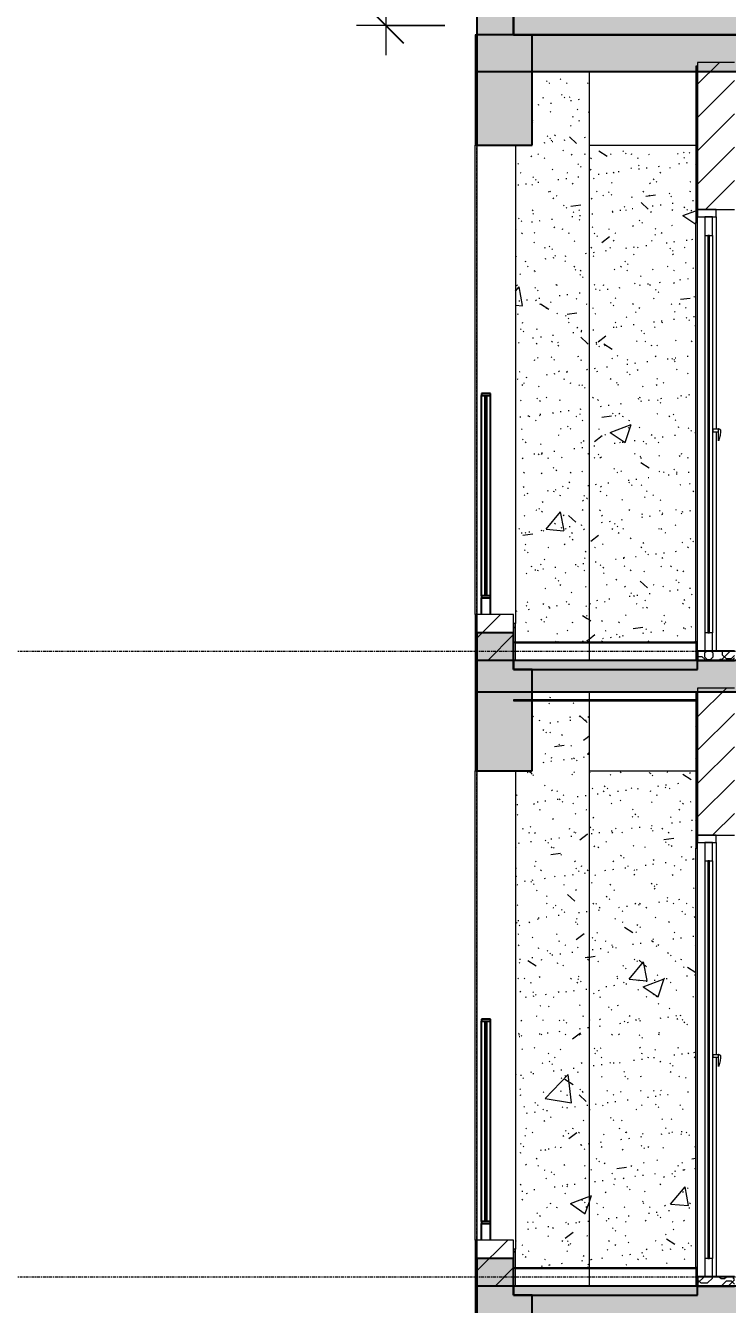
# Model space of a CAD drawing. Header units: millimetres. Extents: x 25061 to 259291, y -8723 to 35400.
# Drawn here: x 31200 to 35015, y 22450 to 29400 of the extents above; entities that cross this region are included whole.
import ezdxf

# ---------------------------------------------------------------- set-up
doc = ezdxf.new("R2010")
doc.units = ezdxf.units.MM
doc.linetypes.add('Centre', pattern=[31.75, 6.35, -4.7625, 15.875, -4.7625])
doc.linetypes.add('Grid Line', pattern=[22.225, 12.7, -3.175, 3.175, -3.175])
for name, color, linetype, lineweight in [('0-1', 7, 'Continuous', 5), ('A-ANNO-DIMS', 211, 'Continuous', 9), ('A-ANNO-DIMS-160', 211, 'Continuous', 9), ('A-CLNG-1', 250, 'Continuous', 18), ('A-DOOR', 31, 'Continuous', 9), ('A-DOOR-FRAM', 31, 'Continuous', 9), ('A-DOOR-GLAZ', 31, 'Continuous', 9), ('A-FLOR-1', 10, 'Continuous', 25), ('A-FLOR-3', 192, 'Continuous', 25), ('A-FLOR-HRAL-1', 253, 'Continuous', 9), ('A-FLOR-LEVL-2', 51, 'Centre', 9), ('A-FLOR-PATT-1', 7, 'Continuous', 9), ('A-FLOR-PATT-2', 9, 'Continuous', 9), ('A-FLOR-PATT-3', 8, 'Continuous', 9), ('A-WALL', 113, 'Continuous', 9), ('A-WALL-1', 113, 'Continuous', 18), ('A-WALL-PATT-1', 7, 'Continuous', 9), ('A-WALL-PATT-2', 9, 'Continuous', 9), ('A-WALL-PATT-4', 111, 'Continuous', 9), ('I-WALL-1', 250, 'Continuous', 18), ('I-WALL-2', 7, 'Continuous', 9), ('S-BEAM-1', 12, 'Continuous', 5), ('S-BEAM-2', 10, 'Continuous', 25), ('S-BEAM-3', 7, 'Continuous', 9), ('S-COLS-1', 7, 'Continuous', 9), ('S-GRID-1', 1, 'Grid Line', 9)]:
    doc.layers.add(name, color=color, linetype=linetype, lineweight=lineweight)
doc.styles.add('UTM Avo', font='', dxfattribs={"width": 0.9, "height": 400})
doc.styles.get('UTM Avo').set_extended_font_data('UTM Avo')
doc.dimstyles.new('1_Dim_chi_tiet_2_5', dxfattribs={"dimscale": 304.8, "dimtxt": 399.720379, "dimasz": 0.629921, "dimexe": 0.524934, "dimexo": 0.0625, "dimgap": 0.052493, "dimtad": 1, "dimdec": 0, "dimrnd": 5, "dimzin": 0, "dimdsep": 46, "dimtxsty": 'UTM Avo', "dimblk1": 'OBLIQUE', "dimblk2": 'OBLIQUE', "dimsah": 1, "dimcen": 0.09, "dimdle": 0.524934, "dimazin": 0, "dimtfac": 1, "dimtdec": 4, "dimtix": 1, "dimtmove": 0, "dimatfit": 3, "dimfxl": 1.049869, "dimfxlon": 1, "dimtvp": 1, "dimtolj": 1, "dimtzin": 0, "dimarcsym": 2})
pattern_1 = [(50, (81080.3, 14125), (1165.978, -102.01), [121.92, -1341.12]), (355, (81080.3, 14125), (-225.554, 1222.763), [97.536, -1072.896]), (100.451, (81177.5, 14116.5), (940.433, 1120.746), [103.616, -1139.776]), (46.184, (81080.3, 14450.1), (1734.906, -269.074), [182.88, -2011.68]), (96.636, (81224.9, 14427.7), (1519.377, 1583.536), [155.424, -1709.665]), (351.184, (81080.3, 14450.1), (1519.39, 1583.52), [146.304, -1609.344]), (21, (81242.9, 14368.8), (970.332, -654.498), [121.92, -1341.12]), (326, (81242.9, 14368.8), (395.533, 1178.804), [97.536, -1072.896]), (71.451, (81323.7, 14314.3), (1365.87, 524.296), [103.616, -1139.776]), (37.5, (81080.3, 14125), (19.767, 541.1527), [53.645, -1006.246, 53.645, -1035.507, -1076.96]), (37.5, (81080.3, 14125), (19.767, 541.1527), [-2149.043, 53.645, -1023.315]), (7.5, (81080.3, 14125), (427.646, 641.156), [53.645, -567.334, 53.645, -981.862, -410.464]), (7.5, (81080.3, 14125), (427.646, 641.156), [-1656.486, 53.645, -356.819]), (327.5, (80717.8, 14125), (867.782, -36.665), [53.645, -352.755, 53.645, -1214.323, -1682.496]), (327.5, (80717.8, 14125), (867.782, -36.665), [-1674.368, 53.645, -1628.851]), (317.5, (80555.2, 14125), (948.028, 162.731), [53.645, -474.675, 53.645, -788.416, -1194.816]), (317.5, (80555.2, 14125), (948.028, 162.731), [-1370.38, 53.645, -1141.17])]
pattern_2 = [(37.5, (81080.3, 14125), (-5.1206, 156.61216), [5.364, -118.181, 5.364, -132.812, -132.08]), (37.5, (81080.3, 14125), (-5.1206, 156.61216), [-261.722, 5.364, -126.716]), (7.5, (81080.3, 14125), (143.847, 229.3842), [5.364, -61.285, 5.364, -105.989, -42.672]), (7.5, (81080.3, 14125), (143.847, 229.3842), [-178.003, 5.364, -37.308]), (327.5, (80980.33, 14125), (253.11758, 0.46008), [5.364, -35.276, 5.364, -140.94, -191.008]), (327.5, (80980.33, 14125), (253.11758, 0.46008), [-186.944, 5.364, -185.644]), (317.5, (80980.33, 14125), (244.3381, 71.3376), [5.364, -14.956, 5.364, -90.546, -109.728]), (317.5, (80980.33, 14125), (244.3381, 71.3376), [-116.23, 5.364, -104.364])]
pattern_3 = [(45, (81080.3, 14125), (-84.8528, 84.8528), [])]
pattern_4 = [(180, (81252.7, 14216.3), (-2e-14, -203.2), [19.239, -183.961]), (135, (81266.3, 14202.7), (-203.19986, 1e-14), [19.239, -268.129]), (90, (81266.3, 14183.47), (-203.2, 1e-14), [19.239, -183.961]), (45, (81252.7, 14169.86), (0, 203.19986), [19.239, -268.129]), (0, (81233.46, 14169.86), (0, 203.2), [19.239, -183.961]), (315, (81219.86, 14183.47), (203.19986, 0), [19.239, -268.129]), (270, (81219.86, 14202.7), (203.2, 1e-14), [19.239, -183.961]), (225, (81233.46, 14216.31), (1e-14, -203.19986), [19.239, -268.129]), (180, (81207.18, 14184.3), (-2e-14, -203.2), [22.055, -181.145]), (135, (81222.78, 14168.71), (-203.19986, 1e-14), [22.055, -265.314]), (90, (81222.78, 14146.66), (-203.2, 1e-14), [22.055, -181.145]), (45, (81207.18, 14131.06), (0, 203.19986), [22.055, -265.314]), (0, (81185.13, 14131.06), (0, 203.2), [22.055, -181.145]), (315, (81169.54, 14146.66), (203.19986, 0), [22.055, -265.314]), (270, (81169.54, 14168.71), (203.2, 1e-14), [22.055, -181.145]), (225, (81185.13, 14184.3), (1e-14, -203.19986), [22.055, -265.314]), (180, (81114.68, 14169.67), (-2e-14, -203.2), [14.547, -188.653]), (135, (81124.96, 14159.39), (-203.19986, 1e-14), [14.547, -272.821]), (90, (81124.96, 14144.84), (-203.2, 1e-14), [14.547, -188.653]), (45, (81114.68, 14134.56), (0, 203.19986), [14.547, -272.821]), (0, (81100.13, 14134.56), (0, 203.2), [14.547, -188.653]), (315, (81089.85, 14144.84), (203.19986, 0), [14.547, -272.821]), (270, (81089.85, 14159.39), (203.2, 1e-14), [14.547, -188.653]), (225, (81100.13, 14169.67), (1e-14, -203.19986), [14.547, -272.821]), (90, (81183.32, 14194.78), (-203.2, 1e-14), [29.097, -174.103]), (45, (81162.74, 14174.2), (0, 203.19986), [29.097, -258.271]), (0, (81133.65, 14174.2), (0, 203.2), [29.097, -174.103]), (315, (81113.07, 14194.78), (203.19986, 0), [29.097, -258.271]), (270, (81113.07, 14223.87), (203.2, 1e-14), [29.097, -174.103]), (225, (81133.65, 14244.45), (1e-14, -203.19986), [29.097, -258.271]), (180, (81162.74, 14244.45), (-2e-14, -203.2), [29.097, -174.103]), (135, (81183.32, 14223.87), (-203.19986, 1e-14), [29.097, -258.271]), (90, (81262.35, 14261.4), (-203.2, 1e-14), [37.075, -166.125]), (45, (81236.13, 14235.19), (0, 203.19986), [37.075, -250.293]), (0, (81199.05, 14235.19), (0, 203.2), [37.075, -166.125]), (315, (81172.84, 14261.4), (203.19986, 0), [37.075, -250.293]), (270, (81172.84, 14298.48), (203.2, 1e-14), [37.075, -166.125]), (225, (81199.05, 14324.7), (1e-14, -203.19986), [37.075, -250.293]), (180, (81236.13, 14324.7), (-2e-14, -203.2), [37.075, -166.125]), (135, (81262.35, 14298.48), (-203.19986, 1e-14), [37.075, -250.293]), (90, (81138.85, 14272.68), (-203.2, 1e-14), [19.242, -183.958]), (45, (81125.24, 14259.07), (0, 203.19986), [19.242, -268.127]), (0, (81106, 14259.07), (0, 203.2), [19.242, -183.958]), (315, (81092.4, 14272.68), (203.19986, 0), [19.242, -268.127]), (270, (81092.4, 14291.92), (203.2, 1e-14), [19.242, -183.958]), (225, (81106, 14305.53), (1e-14, -203.19986), [19.242, -268.127]), (180, (81125.24, 14305.53), (-2e-14, -203.2), [19.242, -183.958]), (135, (81138.85, 14291.92), (-203.19986, 1e-14), [19.242, -268.127])]
pattern_5 = [(45, (81080.3, 14125), (-90.50967, 90.50967), [])]

# ---------------------------------------------------------------- blocks, each defined once
blk = doc.blocks.new('NCV_TKTC_KET CAU_rvt-1-TKCS_MẶT CẮT 1')
at = {"layer": 'A-FLOR-PATT-1'}
h = blk.add_hatch(color=256, dxfattribs=at)
h.paths.add_polyline_path([(33652.6, 29150), (42452.6, 29150), (42452.6, 29350), (33652.6, 29350), (33652.6, 29213.6)])
h.paths.add_polyline_path([(127252.6, 29150), (127252.6, 29350), (118452.6, 29350), (118452.6, 29150), (126740, 29150)])
h.paths.add_polyline_path([(46152.6, 29150), (54952.6, 29150), (54952.6, 29350), (46152.6, 29350), (46152.6, 29213.6)])
h.paths.add_polyline_path([(114752.6, 29150), (114752.6, 29350), (105952.6, 29350), (105952.6, 29150), (114741.9, 29150)])
h = blk.add_hatch(color=256, dxfattribs=at)
h.paths.add_polyline_path([(127252.4, 25780), (127252.4, 25950), (118852.4, 25950), (118852.4, 25780), (126740, 25780)])
h.paths.add_polyline_path([(33652.6, 25780), (42052.6, 25780), (42052.6, 25950), (33652.6, 25950)])
h.paths.add_polyline_path([(46552.6, 25780), (54952.6, 25780), (54952.6, 25950), (46552.6, 25950)])
h.paths.add_polyline_path([(114352.4, 25780), (114352.4, 25950), (105952.4, 25950), (105952.4, 25780), (113942, 25780)])
h = blk.add_hatch(color=256, dxfattribs=at)
h.paths.add_polyline_path([(127252.4, 22380), (127252.4, 22550), (118852.4, 22550), (118852.4, 22380), (126740, 22380)])
h.paths.add_polyline_path([(33652.6, 22380), (42052.6, 22380), (42052.6, 22550), (33652.6, 22550)])
h.paths.add_polyline_path([(114352.4, 22380), (114352.4, 22550), (105952.4, 22550), (105952.4, 22380), (113942, 22380)])
h.paths.add_polyline_path([(46552.6, 22380), (54952.6, 22380), (54952.6, 22550), (46552.6, 22550)])
at = {"layer": 'S-BEAM-1'}
for points in [[(33852.6, 29350), (33852.6, 29650), (33652.6, 29650), (33652.6, 29350)], [(33652.6, 28750), (33952.6, 28750), (33952.6, 29350), (33652.6, 29350), (33652.6, 29213.6)], [(33852.6, 25900), (33852.6, 26100), (33652.6, 26100), (33652.6, 25900)], [(33952.6, 25350), (33952.6, 25900), (33652.6, 25900), (33652.6, 25350)], [(33852.6, 22500), (33852.6, 22700), (33652.6, 22700), (33652.6, 22500)], [(33952.6, 21950), (33952.6, 22500), (33652.6, 22500), (33652.6, 21950)]]:
    blk.add_hatch(color=256, dxfattribs=at).paths.add_polyline_path(points)
at = {"layer": 'A-FLOR-1'}
for p, q in [((42452.6, 29350), (33652.6, 29350)), ((33652.6, 29350), (33652.6, 29150)), ((33652.6, 29150), (42452.6, 29150)), ((42052.6, 25950), (33652.6, 25950)), ((33652.6, 25950), (33652.6, 25780)), ((33652.6, 25780), (42052.6, 25780)), ((42052.6, 22550), (33652.6, 22550)), ((33652.6, 22550), (33652.6, 22380))]:
    blk.add_line(p, q, dxfattribs=at)
at = {"layer": 'S-BEAM-2'}
for p, q in [((33652.6, 29650), (33652.6, 29350)), ((33852.6, 29350), (33852.6, 29650)), ((33652.6, 29350), (33652.6, 28750)), ((33952.6, 29350), (33852.6, 29350)), ((33952.6, 28750), (33952.6, 29350)), ((33652.6, 28750), (33952.6, 28750)), ((33852.6, 26100), (33652.6, 26100)), ((33652.6, 26100), (33652.6, 25900)), ((33852.6, 25900), (33852.6, 26100)), ((33652.6, 25900), (33652.6, 25350)), ((33952.6, 25900), (33852.6, 25900)), ((33952.6, 25350), (33952.6, 25900)), ((33652.6, 25350), (33952.6, 25350)), ((33852.6, 22700), (33652.6, 22700)), ((33652.6, 22700), (33652.6, 22500)), ((33852.6, 22500), (33852.6, 22700)), ((33652.6, 22500), (33652.6, 21950)), ((33952.6, 22500), (33852.6, 22500)), ((33952.6, 21950), (33952.6, 22500))]:
    blk.add_line(p, q, dxfattribs=at)
at = {"layer": 'S-BEAM-3'}
for p, q in [((34262.6, 28750), (34842.6, 28750)), ((34262.6, 25350), (34842.6, 25350))]:
    blk.add_line(p, q, dxfattribs=at)
at = {"layer": 'S-COLS-1'}
for p, q in [((33652.6, 29550), (33652.6, 29350)), ((34252.6, 26045), (34252.6, 26050)), ((34252.6, 22645), (34252.6, 22650))]:
    blk.add_line(p, q, dxfattribs=at)
blk = doc.blocks.new('Railing - Railing-950981-TKCS_MẶT CẮT 1')
at = {"layer": 'A-FLOR-HRAL-1'}
for p, q in [((33862.564287, 22645), (33852.564287, 22645)), ((33852.564287, 22645), (33852.564287, 22550)), ((33862.564287, 22550), (33862.564287, 22645)), ((33862.564287, 22645), (34262.564287, 22645)), ((34262.564287, 22645), (34842.564287, 22645)), ((34262.564287, 22645), (34262.564287, 22550)), ((34852.564287, 22645), (34842.564287, 22645)), ((34842.564287, 22645), (34842.564287, 22550)), ((33852.564287, 22550), (33862.564287, 22550))]:
    blk.add_line(p, q, dxfattribs=at)
blk = doc.blocks.new('NCV_TKTC_TANG 6 - 8_rvt-1-TKCS_MẶT CẮT 1')
at = {"layer": 'A-FLOR-PATT-2'}
h = blk.add_hatch(dxfattribs=at)
h.set_pattern_fill('FP_6', color=256, style=0, pattern_type=2)
h.set_pattern_definition(pattern_4)
h.paths.add_polyline_path([(35052.6, 22550), (35052.6, 22600), (34852.6, 22600), (34852.6, 22550)])
at = {"layer": 'A-WALL-PATT-1'}
h = blk.add_hatch(dxfattribs=at)
h.set_pattern_fill('FP_3', color=256, style=0, pattern_type=2)
h.set_pattern_definition(pattern_3)
h.paths.add_polyline_path([(34852.6, 24930), (34852.6, 25780), (34842.6, 25780), (34842.6, 24930)])
h = blk.add_hatch(dxfattribs=at)
h.set_pattern_fill('FP_3', color=256, style=0, pattern_type=2)
h.set_pattern_definition(pattern_3)
h.paths.add_polyline_path([(33862.6, 22650), (33862.6, 22750), (33852.6, 22750), (33852.6, 22650)])
at = {"layer": 'A-WALL-PATT-2'}
h = blk.add_hatch(dxfattribs=at)
h.set_pattern_fill('FP_4', color=256, style=0, pattern_type=2)
h.set_pattern_definition(pattern_1)
h.paths.add_polyline_path([(33955, 22650), (34252.6, 22650), (34252.6, 25730), (33952.6, 25730), (33952.6, 25350), (33862.6, 25350), (33862.6, 22650)])
h.paths.add_polyline_path([(33952.6, 25735), (34252.6, 25735), (34252.6, 25780), (33952.6, 25780)])
h = blk.add_hatch(dxfattribs=at)
h.set_pattern_fill('FP_5', color=256, style=0, pattern_type=2)
h.set_pattern_definition(pattern_2)
h.paths.add_polyline_path([(33955, 22650), (34252.6, 22650), (34252.6, 25730), (33952.6, 25730), (33952.6, 25350), (33862.6, 25350), (33862.6, 22650)])
h.paths.add_polyline_path([(33952.6, 25735), (34252.6, 25735), (34252.6, 25780), (33952.6, 25780)])
h = blk.add_hatch(dxfattribs=at)
h.set_pattern_fill('FP_4', color=256, style=0, pattern_type=2)
h.set_pattern_definition(pattern_1)
h.paths.add_polyline_path([(34252.6, 22650), (34262.6, 22650), (34262.6, 25730), (34252.6, 25730), (34252.6, 23131.4)])
h.paths.add_polyline_path([(34252.6, 25735), (34262.6, 25735), (34262.6, 25780), (34252.6, 25780)])
h = blk.add_hatch(dxfattribs=at)
h.set_pattern_fill('FP_5', color=256, style=0, pattern_type=2)
h.set_pattern_definition(pattern_2)
h.paths.add_polyline_path([(34252.6, 22650), (34262.6, 22650), (34262.6, 25730), (34252.6, 25730), (34252.6, 23131.4)])
h.paths.add_polyline_path([(34252.6, 25735), (34262.6, 25735), (34262.6, 25780), (34252.6, 25780)])
h = blk.add_hatch(dxfattribs=at)
h.set_pattern_fill('FP_4', color=256, style=0, pattern_type=2)
h.set_pattern_definition(pattern_1)
h.paths.add_polyline_path([(34754.8, 22650), (34842.6, 22650), (34842.6, 25350), (34262.6, 25350), (34262.6, 22650)])
h = blk.add_hatch(dxfattribs=at)
h.set_pattern_fill('FP_5', color=256, style=0, pattern_type=2)
h.set_pattern_definition(pattern_2)
h.paths.add_polyline_path([(34754.8, 22650), (34842.6, 22650), (34842.6, 25350), (34262.6, 25350), (34262.6, 22650)])
at = {"layer": 'A-CLNG-1'}
for p, q in [((34852.6, 25735), (33852.6, 25735)), ((33852.6, 25735), (33852.6, 25730)), ((33852.6, 25730), (34852.6, 25730)), ((34852.6, 25730), (34852.6, 25735))]:
    blk.add_line(p, q, dxfattribs=at)
at = {"layer": 'A-FLOR-1'}
for p, q in [((35052.6, 22600), (34852.6, 22600)), ((34852.6, 22600), (34852.6, 22550)), ((34852.6, 22550), (33852.6, 22550)), ((33852.6, 22550), (33852.6, 22500)), ((34852.6, 22500), (34852.6, 22550)), ((34852.6, 22550), (35052.6, 22550)), ((33852.6, 22500), (34852.6, 22500))]:
    blk.add_line(p, q, dxfattribs=at)
at = {"layer": 'I-WALL-1'}
for p, q in [((34842.6, 25780), (34842.6, 24930)), ((34852.6, 25780), (34842.6, 25780)), ((34852.6, 24930), (34852.6, 25780)), ((34842.6, 24930), (34852.6, 24930)), ((33852.6, 22750), (33852.6, 22650)), ((33862.6, 22750), (33852.6, 22750)), ((33862.6, 22650), (33862.6, 22750)), ((33852.6, 22650), (33862.6, 22650))]:
    blk.add_line(p, q, dxfattribs=at)
at = {"layer": 'I-WALL-2'}
for p, q in [((34262.6, 25780), (34262.6, 25735)), ((34262.6, 25730), (34262.6, 22650)), ((33862.6, 25350), (33862.6, 22750)), ((34842.6, 22650), (34842.6, 24930)), ((33862.6, 22650), (34252.6, 22650)), ((34262.6, 22650), (34252.6, 22650)), ((34262.6, 22650), (34842.6, 22650)), ((34852.6, 22650), (34842.6, 22650))]:
    blk.add_line(p, q, dxfattribs=at)
at = {"layer": ''}
blk.add_blockref('Railing - Railing-950981-TKCS_MẶT CẮT 1', (0, 0), dxfattribs=at)
blk = doc.blocks.new('NCV_TKTC_TANG 6 - 8_rvt-2-TKCS_MẶT CẮT 1')
at = {"layer": 'A-FLOR-PATT-2'}
h = blk.add_hatch(dxfattribs=at)
h.set_pattern_fill('FP_6', color=256, style=0, pattern_type=2)
h.set_pattern_definition(pattern_4)
h.paths.add_polyline_path([(35052.6, 25950), (35052.6, 26000), (34852.6, 26000), (34852.6, 25950)])
at = {"layer": 'A-WALL-PATT-1'}
h = blk.add_hatch(dxfattribs=at)
h.set_pattern_fill('FP_3', color=256, style=0, pattern_type=2)
h.set_pattern_definition(pattern_3)
h.paths.add_polyline_path([(34852.6, 28330), (34852.6, 29180), (34842.6, 29180), (34842.6, 28330)])
h = blk.add_hatch(dxfattribs=at)
h.set_pattern_fill('FP_3', color=256, style=0, pattern_type=2)
h.set_pattern_definition(pattern_3)
h.paths.add_polyline_path([(33862.6, 26050), (33862.6, 26150), (33852.6, 26150), (33852.6, 26050)])
at = {"layer": 'A-WALL-PATT-2'}
h = blk.add_hatch(dxfattribs=at)
h.set_pattern_fill('FP_4', color=256, style=0, pattern_type=2)
h.set_pattern_definition(pattern_1)
h.paths.add_polyline_path([(33862.6, 26050), (34252.6, 26050), (34252.6, 29150), (33952.6, 29150), (33952.6, 28750), (33862.6, 28750), (33862.6, 26150)])
h = blk.add_hatch(dxfattribs=at)
h.set_pattern_fill('FP_5', color=256, style=0, pattern_type=2)
h.set_pattern_definition(pattern_2)
h.paths.add_polyline_path([(33862.6, 26050), (34252.6, 26050), (34252.6, 29150), (33952.6, 29150), (33952.6, 28750), (33862.6, 28750), (33862.6, 26150)])
h = blk.add_hatch(dxfattribs=at)
h.set_pattern_fill('FP_4', color=256, style=0, pattern_type=2)
h.set_pattern_definition(pattern_1)
h.paths.add_polyline_path([(34252.6, 26050), (34262.6, 26050), (34262.6, 29150), (34252.6, 29150), (34252.6, 26780.7)])
h = blk.add_hatch(dxfattribs=at)
h.set_pattern_fill('FP_5', color=256, style=0, pattern_type=2)
h.set_pattern_definition(pattern_2)
h.paths.add_polyline_path([(34252.6, 26050), (34262.6, 26050), (34262.6, 29150), (34252.6, 29150), (34252.6, 26780.7)])
h = blk.add_hatch(dxfattribs=at)
h.set_pattern_fill('FP_4', color=256, style=0, pattern_type=2)
h.set_pattern_definition(pattern_1)
h.paths.add_polyline_path([(34754.8, 26050), (34842.6, 26050), (34842.6, 28750), (34262.6, 28750), (34262.6, 26050)])
h = blk.add_hatch(dxfattribs=at)
h.set_pattern_fill('FP_5', color=256, style=0, pattern_type=2)
h.set_pattern_definition(pattern_2)
h.paths.add_polyline_path([(34754.8, 26050), (34842.6, 26050), (34842.6, 28750), (34262.6, 28750), (34262.6, 26050)])
at = {"layer": 'A-FLOR-1'}
for p, q in [((35052.6, 26000), (34852.6, 26000)), ((34852.6, 26000), (34852.6, 25950)), ((34852.6, 25950), (33852.6, 25950)), ((33852.6, 25950), (33852.6, 25900)), ((34852.6, 25900), (34852.6, 25950)), ((34852.6, 25950), (35052.6, 25950)), ((33852.6, 25900), (34852.6, 25900))]:
    blk.add_line(p, q, dxfattribs=at)
at = {"layer": 'I-WALL-1'}
for p, q in [((34842.6, 29180), (34842.6, 28330)), ((34852.6, 29180), (34842.6, 29180)), ((34852.6, 28330), (34852.6, 29180)), ((34842.6, 28330), (34852.6, 28330)), ((33852.6, 26150), (33852.6, 26050)), ((33862.6, 26150), (33852.6, 26150)), ((33862.6, 26050), (33862.6, 26150)), ((33852.6, 26050), (33862.6, 26050))]:
    blk.add_line(p, q, dxfattribs=at)
at = {"layer": 'I-WALL-2'}
for p, q in [((34262.6, 29150), (34262.6, 26050)), ((33862.6, 28750), (33862.6, 26150)), ((34842.6, 26050), (34842.6, 28330)), ((33862.6, 26050), (34252.6, 26050)), ((34262.6, 26050), (34252.6, 26050)), ((34262.6, 26050), (34842.6, 26050)), ((34852.6, 26050), (34842.6, 26050))]:
    blk.add_line(p, q, dxfattribs=at)
at = {"layer": ''}
blk.add_blockref('Railing - Railing-950981-TKCS_MẶT CẮT 1', (0, 3400), dxfattribs=at)
blk = doc.blocks.new('Railing - 50 x 10mm-1251311-TKCS_MẶT CẮT 1')
at = {"layer": ''}
for p, q in [((33677.564287, 2500), (33677.564287, 3590)), ((33727.564287, 2500), (33727.564287, 3590)), ((33677.564287, 2400), (33677.564287, 2490)), ((33727.564287, 2400), (33727.564287, 2490))]:
    blk.add_line(p, q, dxfattribs=at)
blk = doc.blocks.new('Railing - 10mm-1251313-TKCS_MẶT CẮT 1')
at = {"layer": ''}
for p, q in [((33697.564287, 2500), (33697.564287, 3590)), ((33707.564287, 2500), (33707.564287, 3590))]:
    blk.add_line(p, q, dxfattribs=at)
blk = doc.blocks.new('Railing - Railing-3825061-TKCS_MẶT CẮT 1')
at = {"layer": ''}
for p, q in [((33727.564287, 24000), (33677.564287, 24000)), ((33677.564287, 24000), (33677.564287, 23990)), ((33677.564287, 23990), (33727.564287, 23990)), ((33727.564287, 23990), (33727.564287, 24000)), ((33727.564287, 22900), (33677.564287, 22900)), ((33677.564287, 22900), (33677.564287, 22890)), ((33677.564287, 22890), (33727.564287, 22890)), ((33727.564287, 22890), (33727.564287, 22900))]:
    blk.add_line(p, q, dxfattribs=at)
for name in ['Railing - 50 x 10mm-1251311-TKCS_MẶT CẮT 1', 'Railing - 10mm-1251313-TKCS_MẶT CẮT 1']:
    blk.add_blockref(name, (0, 20400))
blk = doc.blocks.new('DEG_02-DEG_03 - DEG_02-2500x2400mm-CỬA ĐI 02 CÁNH TRƯỢT-V57-TKCS_MẶT CẮT 1')
at = {"layer": 'A-DOOR'}
for p, q in [((34932.6, 11360), (34892.6, 11360)), ((34892.6, 11360), (34892.6, 11260)), ((34932.6, 11260), (34932.6, 11360)), ((34892.6, 11260), (34932.6, 11260)), ((34892.6, 11260), (34892.6, 9100)), ((34932.6, 11260), (34932.6, 9100)), ((34935.6, 10220), (34932.6, 10220)), ((34932.6, 10180), (34935.6, 10180)), ((34935.6, 10210), (34935.6, 10200)), ((34965.6, 10207), (34935.6, 10207)), ((34935.6, 10200), (34935.6, 10190)), ((34935.6, 10193), (34965.6, 10193)), ((34965.6, 10199.2), (34965.6, 10208.7)), ((34965.6, 10208.7), (34965.6, 10207.4)), ((34965.6, 10206.8), (34965.6, 10206.1)), ((34965.6, 10145.2), (34965.6, 10199.2)), ((34965.6, 10143.7), (34965.6, 10145.2)), ((34965.6, 10145.2), (34965.6, 10143.7)), ((34932.6, 9100), (34892.6, 9100)), ((34892.6, 9100), (34892.6, 9000)), ((34932.6, 9000), (34932.6, 9100)), ((34892.6, 9000), (34932.6, 9000))]:
    blk.add_line(p, q, dxfattribs=at)
at = {"layer": 'A-DOOR', "flags": 128}
for points in [[(34965.6, 10208.7), (34965.6, 10208.7), (34965.7, 10208.7), (34965.7, 10208.7), (34965.8, 10208.7), (34965.9, 10208.7), (34965.9, 10208.7), (34966, 10208.7), (34966, 10208.7), (34966.1, 10208.7), (34966.1, 10208.7), (34966.2, 10208.7), (34966.3, 10208.7), (34966.3, 10208.7), (34966.4, 10208.7), (34966.4, 10208.7), (34966.5, 10208.7), (34966.5, 10208.7), (34966.6, 10208.7), (34966.6, 10208.7), (34966.6, 10208.7), (34966.7, 10208.7), (34966.7, 10208.7), (34966.8, 10208.7), (34966.8, 10208.7), (34966.8, 10208.7), (34966.9, 10208.7), (34966.9, 10208.7), (34966.9, 10208.7), (34966.9, 10208.7), (34967, 10208.7), (34967, 10208.7), (34967, 10208.7), (34967, 10208.7), (34967, 10208.7), (34967, 10208.7), (34967.1, 10208.7), (34967.1, 10208.7), (34967.1, 10208.7)], [(34967.1, 10208.7), (34967.1, 10208.7), (34967, 10208.7), (34967, 10208.7), (34967, 10208.7), (34967, 10208.7), (34967, 10208.7), (34967, 10208.7), (34966.9, 10208.7), (34966.9, 10208.7), (34966.9, 10208.7), (34966.9, 10208.7), (34966.8, 10208.7), (34966.8, 10208.7), (34966.8, 10208.7), (34966.7, 10208.7), (34966.7, 10208.7), (34966.7, 10208.7), (34966.6, 10208.7), (34966.6, 10208.7), (34966.5, 10208.7), (34966.5, 10208.7), (34966.4, 10208.7), (34966.4, 10208.7), (34966.3, 10208.7), (34966.3, 10208.7), (34966.2, 10208.7), (34966.2, 10208.7), (34966.1, 10208.7), (34966.1, 10208.7), (34966, 10208.7), (34965.9, 10208.7), (34965.9, 10208.7), (34965.8, 10208.7), (34965.8, 10208.7), (34965.7, 10208.7), (34965.6, 10208.7), (34965.6, 10208.7), (34965.6, 10208.7)], [(34967.1, 10208.7), (34967.4, 10208.7), (34967.8, 10208.6), (34968.2, 10208.6), (34968.6, 10208.5), (34968.9, 10208.5), (34969.3, 10208.4), (34969.7, 10208.3), (34970, 10208.2), (34970.4, 10208.1), (34970.7, 10207.9), (34971.1, 10207.8), (34971.4, 10207.6), (34971.8, 10207.4), (34972.1, 10207.2), (34972.4, 10207), (34972.7, 10206.8), (34973, 10206.6), (34973.3, 10206.3), (34973.6, 10206.1), (34973.8, 10205.8), (34974.1, 10205.5), (34974.3, 10205.2), (34974.6, 10204.9), (34974.8, 10204.6), (34975, 10204.3), (34975.2, 10204), (34975.4, 10203.7), (34975.6, 10203.3), (34975.7, 10203), (34975.9, 10202.6), (34976, 10202.3), (34976.1, 10201.9), (34976.2, 10201.6), (34976.3, 10201.2), (34976.4, 10200.8), (34976.4, 10200.4), (34976.5, 10200.1), (34976.5, 10199.7), (34976.5, 10199.3), (34976.5, 10199.2)], [(34976.5, 10199.2), (34976.4, 10192.6), (34976, 10186), (34975.3, 10179.5), (34974.4, 10173), (34973.2, 10166.5), (34971.8, 10160.1), (34970.1, 10153.7), (34968.2, 10147.4), (34967.4, 10145.2)]]:
    blk.add_lwpolyline(points, dxfattribs=at)
at = {"layer": 'A-DOOR-FRAM'}
for p, q in [((34952.6, 11400), (34852.6, 11400)), ((34852.6, 11400), (34852.6, 11360)), ((34952.6, 11360), (34952.6, 11400)), ((34852.6, 11360), (34952.6, 11360)), ((34852.6, 9000), (34852.6, 11330)), ((34952.6, 11360), (34952.6, 10206.8)), ((34952.6, 10193.5), (34952.6, 9000))]:
    blk.add_line(p, q, dxfattribs=at)
at = {"layer": 'A-DOOR-GLAZ'}
for p, q in [((34917.6, 11260), (34907.6, 11260)), ((34907.6, 11260), (34907.6, 9100)), ((34917.6, 9100), (34917.6, 11260)), ((34907.6, 9100), (34917.6, 9100))]:
    blk.add_line(p, q, dxfattribs=at)
blk = doc.blocks.new('Railing - Railing-3828310-TKCS_MẶT CẮT 1')
at = {"layer": ''}
for p, q in [((33727.564287, 27400), (33677.564287, 27400)), ((33677.564287, 27400), (33677.564287, 27390)), ((33677.564287, 27390), (33727.564287, 27390)), ((33727.564287, 27390), (33727.564287, 27400)), ((33727.564287, 26300), (33677.564287, 26300)), ((33677.564287, 26300), (33677.564287, 26290)), ((33677.564287, 26290), (33727.564287, 26290)), ((33727.564287, 26290), (33727.564287, 26300))]:
    blk.add_line(p, q, dxfattribs=at)
for name in ['Railing - 50 x 10mm-1251311-TKCS_MẶT CẮT 1', 'Railing - 10mm-1251313-TKCS_MẶT CẮT 1']:
    blk.add_blockref(name, (0, 23800))
blk = doc.blocks.new('DIMBLOCK54-TKCS_MẶT CẮT 1')
at = {"layer": 'A-ANNO-DIMS-160'}
for p, q in [((33158.2, 30960), (33158.2, 29240)), ((33478.2, 30800), (32998.2, 30800)), ((33158.2, 30800), (33478.2, 30800)), ((33478.2, 29400), (32998.2, 29400)), ((33158.2, 29400), (33478.2, 29400))]:
    blk.add_line(p, q, dxfattribs=at)
at = {"layer": 'A-ANNO-DIMS-160', "lineweight": 25}
for p, q in [((33158.2, 30800), (33062.2, 30896)), ((33158.2, 30800), (33254.2, 30704)), ((33158.2, 29400), (33062.2, 29496)), ((33158.2, 29400), (33254.2, 29304))]:
    blk.add_line(p, q, dxfattribs=at)
at = {"layer": 'A-ANNO-DIMS-160', "color": 0, "insert": (32638.6, 29552.2), "char_height": 400, "width": 1314.636, "attachment_point": 1, "rotation": 90, "line_spacing_factor": 1.110334, "style": 'UTM Avo'}
blk.add_mtext('1400', dxfattribs=at)
blk = doc.blocks.new('_Oblique')
at = {"color": 0, "linetype": 'ByBlock', "lineweight": -2}
blk.add_line((-0.5, -0.5), (0.5, 0.5), dxfattribs=at)

msp = doc.modelspace()

# ---------------------------------------------------------------- hatches: boundary and pattern name
at = {"layer": 'A-FLOR-PATT-3'}
h = msp.add_hatch(dxfattribs=at)
h.set_pattern_fill('FP_1', color=256, style=0, pattern_type=2)
h.set_pattern_definition([(0, (81080.3, 14125), (650.24, 162.56), [53.645, -434.035, 53.645, -434.035, -2600.96]), (0, (81080.3, 14125), (650.24, 162.56), [-975.36, 53.645, -921.715, 53.645, -434.035, -1137.92]), (0, (81080.3, 14125), (650.24, 162.56), [-2438.4, 53.645, -271.475, 53.645, -759.155]), (120, (81324.14, 14206.28), (-465.9011, 481.84436), [53.645, -434.035, 53.645, -3034.995]), (120, (81324.14, 14206.28), (-465.9011, 481.84436), [-541.325, -434.035, 53.645, -921.715, -1625.6]), (120, (81324.14, 14206.28), (-465.9011, 481.84436), [-1950.72, 53.645, -434.035, 53.645, -1084.275]), (120, (81324.14, 14206.28), (-465.9011, 481.84436), [-2492.045, -271.475, 53.645, -759.155]), (240, (81405.42, 14531.4), (-184.3389, -644.40436), [53.645, -434.035, 53.645, -3034.995]), (240, (81405.42, 14531.4), (-184.3389, -644.40436), [-541.325, -434.035, 53.645, -921.715, -1625.6]), (240, (81405.42, 14531.4), (-184.3389, -644.40436), [-1950.72, 53.645, -434.035, 53.645, -1084.275]), (240, (81405.42, 14531.4), (-184.3389, -644.40436), [-2492.045, -271.475, 53.645, -759.155])])
h.paths.add_polyline_path([(54751.6, 29350), (54752.6, 29350), (54751.6, 29500), (46152.6, 29500), (46152.6, 29350), (51552.1, 29350)])
h.paths.add_polyline_path([(127052.6, 29350), (127052.6, 29500), (118452.6, 29500), (118452.6, 29350), (125140.2, 29350)])
h.paths.add_polyline_path([(35554.7, 29350), (42452.6, 29350), (42452.6, 29500), (33852.6, 29500), (33852.6, 29350)])
h.paths.add_polyline_path([(114752.6, 29350), (114752.6, 29500), (106152.6, 29500), (106152.6, 29350), (112342.3, 29350)])
at = {"layer": 'A-WALL-PATT-4'}
h = msp.add_hatch(dxfattribs=at)
h.set_pattern_fill('FP_8', color=256, style=0, pattern_type=2)
h.set_pattern_definition(pattern_5)
h.paths.add_polyline_path([(34852.6, 25950), (35052.6, 25950), (35052.6, 26000), (34852.6, 26000)])
h.paths.add_polyline_path([(34852.6, 28400), (35052.6, 28400), (35052.6, 29200), (34852.6, 29200)])
h = msp.add_hatch(dxfattribs=at)
h.set_pattern_fill('FP_8', color=256, style=0, pattern_type=2)
h.set_pattern_definition(pattern_5)
h.paths.add_polyline_path([(33852.6, 25950), (33852.6, 26200), (33652.6, 26200), (33652.6, 25950)])
h = msp.add_hatch(dxfattribs=at)
h.set_pattern_fill('FP_8', color=256, style=0, pattern_type=2)
h.set_pattern_definition(pattern_5)
h.paths.add_polyline_path([(34852.6, 22550), (35052.6, 22550), (35052.6, 22600), (34852.6, 22600)])
h.paths.add_polyline_path([(35052.6, 25000), (35052.6, 25800), (34852.6, 25800), (34852.6, 25000)])
h = msp.add_hatch(dxfattribs=at)
h.set_pattern_fill('FP_8', color=256, style=0, pattern_type=2)
h.set_pattern_definition(pattern_5)
h.paths.add_polyline_path([(33852.6, 22550), (33852.6, 22800), (33652.6, 22800), (33652.6, 22550)])

# ---------------------------------------------------------------- linework, layer by layer
at = {"layer": 'A-FLOR-3'}
for p, q in [((33852.6, 29500), (33852.6, 29350)), ((33852.6, 29350), (42452.6, 29350))]:
    msp.add_line(p, q, dxfattribs=at)
at = {"layer": 'A-FLOR-LEVL-2'}
for p, q in [((25061.1, 26000), (134152.6, 26000)), ((25061.1, 22600), (134152.6, 22600))]:
    msp.add_line(p, q, dxfattribs=at)
at = {"layer": 'A-WALL'}
for p, q in [((33642.6, 26200), (33642.6, 28750)), ((33652.6, 28750), (33652.6, 26200)), ((33642.6, 22800), (33642.6, 25350)), ((33652.6, 25350), (33652.6, 22800))]:
    msp.add_line(p, q, dxfattribs=at)
at = {"layer": 'A-WALL-1'}
for p, q in [((33652.6, 29350), (33642.6, 29350)), ((33642.6, 29350), (33642.6, 28750)), ((33652.6, 28750), (33652.6, 29350)), ((35052.6, 29200), (34852.6, 29200)), ((34852.6, 29200), (34852.6, 28400)), ((33642.6, 28750), (33652.6, 28750)), ((34852.6, 28400), (35052.6, 28400)), ((33652.6, 26200), (33642.6, 26200)), ((33642.6, 26200), (33642.6, 25350)), ((33852.6, 26200), (33652.6, 26200)), ((33652.6, 26200), (33652.6, 25950)), ((33652.6, 25350), (33652.6, 26200)), ((33852.6, 25950), (33852.6, 26200)), ((35052.6, 26000), (34852.6, 26000)), ((34852.6, 26000), (34852.6, 25950)), ((33652.6, 25950), (33642.6, 25950)), ((33642.6, 25950), (33652.6, 25950)), ((33652.6, 25950), (33852.6, 25950)), ((34852.6, 25950), (35052.6, 25950)), ((35052.6, 25800), (34852.6, 25800)), ((34852.6, 25800), (34852.6, 25000)), ((33642.6, 25350), (33652.6, 25350)), ((34852.6, 25000), (35052.6, 25000)), ((33652.6, 22800), (33642.6, 22800)), ((33642.6, 22800), (33642.6, 21950)), ((33852.6, 22800), (33652.6, 22800)), ((33652.6, 22800), (33652.6, 22550)), ((33652.6, 21950), (33652.6, 22800)), ((33852.6, 22550), (33852.6, 22800)), ((35052.6, 22600), (34852.6, 22600)), ((34852.6, 22600), (34852.6, 22550)), ((33652.6, 22550), (33642.6, 22550)), ((33642.6, 22550), (33652.6, 22550)), ((33652.6, 22550), (33852.6, 22550)), ((34852.6, 22550), (35052.6, 22550))]:
    msp.add_line(p, q, dxfattribs=at)
at = {"layer": 'S-GRID-1'}
msp.add_line((33652.6, -3283.1), (33652.6, 30285.9), dxfattribs=at)

# ---------------------------------------------------------------- block references
at = {"layer": ''}
for name in ['Railing - Railing-3828310-TKCS_MẶT CẮT 1', 'Railing - Railing-3825061-TKCS_MẶT CẮT 1']:
    msp.add_blockref(name, (0, 0), dxfattribs=at)
at = {"layer": '0-1'}
for name in ['NCV_TKTC_KET CAU_rvt-1-TKCS_MẶT CẮT 1', 'NCV_TKTC_TANG 6 - 8_rvt-2-TKCS_MẶT CẮT 1', 'NCV_TKTC_TANG 6 - 8_rvt-1-TKCS_MẶT CẮT 1']:
    msp.add_blockref(name, (0, 0), dxfattribs=at)
at = {"layer": 'A-DOOR'}
for p in [(0, 17000), (0, 13600)]:
    msp.add_blockref('DEG_02-DEG_03 - DEG_02-2500x2400mm-CỬA ĐI 02 CÁNH TRƯỢT-V57-TKCS_MẶT CẮT 1', p, dxfattribs=at)

# ---------------------------------------------------------------- dimensions: what is measured, and where the dimension line sits
at = {"layer": 'A-ANNO-DIMS'}
dim = msp.add_linear_dim(base=(33158.2, 29400), p1=(33478.2, 30800), p2=(33478.2, 29400), angle=90, dimstyle='1_Dim_chi_tiet_2_5', override={"dimpost": '<>', "dimfxl": 1400}, dxfattribs=at)
dim.commit()
dim.dimension.update_dxf_attribs({"geometry": 'DIMBLOCK54-TKCS_MẶT CẮT 1', "text_midpoint": (32935.2, 30100)})

doc.saveas('drawing.dxf')
